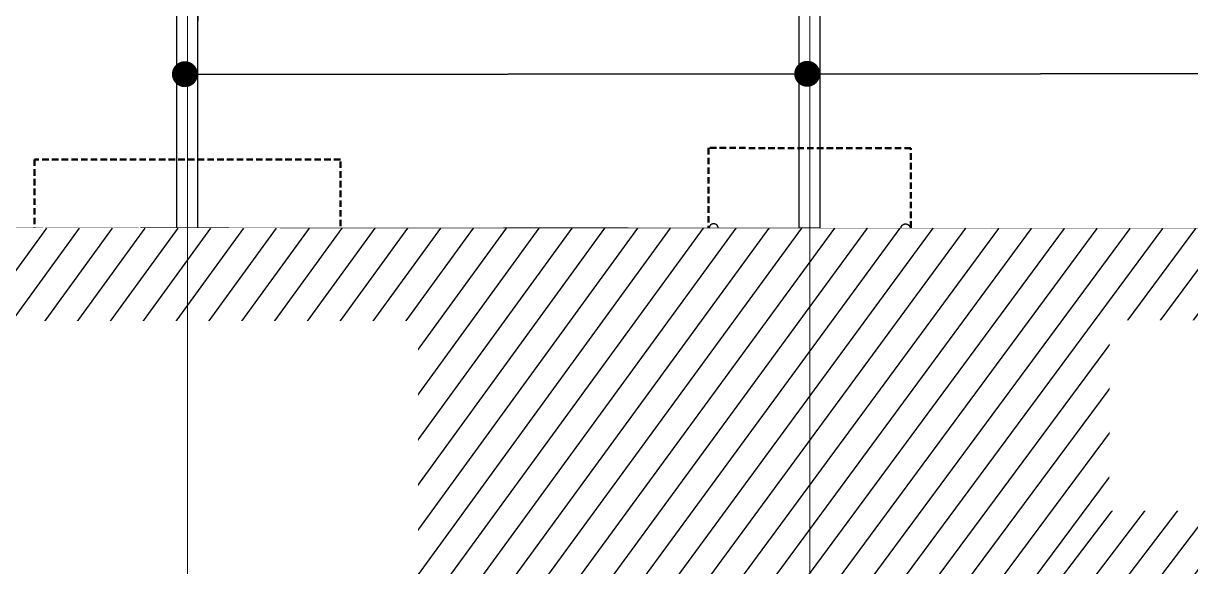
# Model space of a CAD drawing. Header units: centimetres. Extents: x -6122352 to 7132207, y -1694241 to 1947892.
# Drawn here: x 97244 to 108498, y -93231 to -87989 of the extents above; entities that cross this region are included whole.
import ezdxf
from ezdxf.xclip import XClip

# ---------------------------------------------------------------- set-up
doc = ezdxf.new("R2010")
doc.units = ezdxf.units.CM
doc.header["$MEASUREMENT"] = 0
doc.header["$XCLIPFRAME"] = 2
for name, pattern in [('DASHED2', [0.375, 0.25, -0.125]), ('XR-AR-END-SETTING OUT PLAN$0$23585-XR-AR-END-GROUND FLOOR$0$23261-XR-AR-SI-GF$0$HIDDEN', [0.375, 0.25, -0.125]), ('XR-AR-END-SETTING OUT PLAN$0$23585-XR-AR-END-GROUND FLOOR$0$945-4P-1-101-GROUND FLOOR PLAN$0$XR-MIDDLE-GROUND FLOOR PLAN$0$HIDDEN2', [0.1875, 0.125, -0.0625]), ('XR-AR-END-SETTING OUT PLAN$0$23585-XR-AR-END-GROUND FLOOR$0$XR-END-GROUND FLOOR PLAN$0$HIDDEN', [9.524999999999999, 6.35, -3.175]), ('XR-AR-END-SETTING OUT PLAN$0$23585-XR-AR-END-GROUND FLOOR$0$XR-END-GROUND FLOOR PLAN$0$HIDDEN2', [0.1875, 0.125, -0.0625]), ('XR-AR-MID-SETTING OUT FOR MASTER$0$23585-XR-AR-MID-GROUND FLOOR$0$945-4P-1-101-GROUND FLOOR PLAN$0$XR-MIDDLE-GROUND FLOOR PLAN$0$HIDDEN2', [0.1875, 0.125, -0.0625])]:
    doc.linetypes.add(name, pattern=pattern)
doc.layers.add('08-Compound Wall-4', color=7, linetype='Continuous', lineweight=25, true_color=0xff4405)
doc.layers.add('23585-XR-AR-DAMAC PLOT LIMITS$0$1-End units', color=7, linetype='Continuous', lineweight=5, true_color=0xf8991e)
for name, color, linetype, lineweight in [('23585-XR-AR-DAMAC PLOT LIMITS$0$1-Mid units', 41, 'Continuous', 5), ('@ Foundations', 4, 'DASHED2', 50), ('A-ANNO-TEXT', 3, 'Continuous', 25), ('XR-AR-END-SETTING OUT PLAN$0$23585-XR-AR-END-GROUND FLOOR$0$A-DOOR-FULL', 1, 'Continuous', 9), ('XR-AR-END-SETTING OUT PLAN$0$23585-XR-AR-END-GROUND FLOOR$0$A-FLOR-OVHD', 9, 'XR-AR-END-SETTING OUT PLAN$0$23585-XR-AR-END-GROUND FLOOR$0$23261-XR-AR-SI-GF$0$HIDDEN', 15), ('XR-AR-END-SETTING OUT PLAN$0$23585-XR-AR-END-GROUND FLOOR$0$A-GLAZ-SILL', 8, 'Continuous', 5), ('XR-AR-END-SETTING OUT PLAN$0$23585-XR-AR-END-GROUND FLOOR$0$A-GLAZ-WNDO', 232, 'Continuous', 9), ('XR-AR-END-SETTING OUT PLAN$0$23585-XR-AR-END-GROUND FLOOR$0$A-WALL', 7, 'Continuous', 30), ('XR-AR-END-SETTING OUT PLAN$0$23585-XR-AR-END-GROUND FLOOR$0$A-WALL-FNSH', 9, 'Continuous', 5), ('XR-AR-END-SETTING OUT PLAN$0$23585-XR-AR-END-GROUND FLOOR$0$S-COLS', 51, 'Continuous', 40), ('XR-AR-END-SETTING OUT PLAN$0$23585-XR-AR-END-GROUND FLOOR$0$S-COLS-PATT', 8, 'Continuous', 5), ('XR-AR-MID-SETTING OUT FOR MASTER$0$23585-XR-AR-MID-GROUND FLOOR$0$$A-GLAZ-WNDO', 232, 'Continuous', 9), ('XR-AR-MID-SETTING OUT FOR MASTER$0$23585-XR-AR-MID-GROUND FLOOR$0$A-DOOR-FULL', 1, 'Continuous', 9), ('XR-AR-MID-SETTING OUT FOR MASTER$0$23585-XR-AR-MID-GROUND FLOOR$0$A-FLOR-PATT', 8, 'Continuous', 5), ('XR-AR-MID-SETTING OUT FOR MASTER$0$23585-XR-AR-MID-GROUND FLOOR$0$A-GLAZ-SILL', 8, 'Continuous', 5), ('XR-AR-MID-SETTING OUT FOR MASTER$0$23585-XR-AR-MID-GROUND FLOOR$0$A-GLAZ-WNDO', 232, 'Continuous', 9), ('XR-AR-MID-SETTING OUT FOR MASTER$0$23585-XR-AR-MID-GROUND FLOOR$0$A-WALL', 7, 'Continuous', 30), ('XR-AR-MID-SETTING OUT FOR MASTER$0$23585-XR-AR-MID-GROUND FLOOR$0$S-COLS', 51, 'Continuous', 40)]:
    doc.layers.add(name, color=color, linetype=linetype, lineweight=lineweight)
for name, color, linetype in [('@MI-REF LAYER', 7, 'Continuous'), ('B_TH_4', 7, 'Continuous'), ('XR-AR-END-SETTING OUT PLAN$0$23585-XR-AR-END-GROUND FLOOR$0$A-Flor-Strs', 1, 'Continuous'), ('XR-AR-MID-SETTING OUT FOR MASTER$0$23585-XR-AR-MID-GROUND FLOOR$0$A-Flor-Strs', 1, 'Continuous'), ('XR-AR-MID-SETTING OUT FOR MASTER$0$23585-XR-AR-MID-GROUND FLOOR$0$GS-HATCH-FLOOR TILE', 251, 'Continuous')]:
    doc.layers.add(name, color=color, linetype=linetype)

# ---------------------------------------------------------------- blocks, each defined once
blk = doc.blocks.new('23585-XR-AR-DAMAC PLOT LIMITS')
at = {"layer": '23585-XR-AR-DAMAC PLOT LIMITS$0$1-End units', "color": 251, "true_color": 0x636466}
blk.add_lwpolyline([(496532.2525000004, 2768889.715299999), (496514.5576999998, 2768905.929099999), (496520.7389000002, 2768912.6753), (496538.4338999996, 2768896.4615), (496534.3805, 2768892.037699999)], close=True, dxfattribs=at)
at = {"layer": '23585-XR-AR-DAMAC PLOT LIMITS$0$1-Mid units', "color": 251, "true_color": 0x636466}
for points in [[(496542.4874999998, 2768900.885299999), (496524.7922999999, 2768917.099099999), (496528.8459000001, 2768921.522700001), (496546.5409000004, 2768905.3091)], [(496538.4338999996, 2768896.4615), (496520.7389000002, 2768912.6753), (496524.7922999999, 2768917.099099999), (496542.4874999998, 2768900.885299999)]]:
    blk.add_lwpolyline(points, close=True, dxfattribs=at)
blk = doc.blocks.new('A$Cf093b529')
at = {"layer": 'A-ANNO-TEXT'}
blk.add_blockref('23585-XR-AR-DAMAC PLOT LIMITS', (-495391.9901121984, -2768603.441896566), dxfattribs=at)
blk = doc.blocks.new('XR-AR-END-SETTING OUT PLAN$0$23585-XR-AR-END-GROUND FLOOR$0$XR-END-GROUND FLOOR PLAN$0$A$C69996ABC')
at = {"layer": 'XR-AR-END-SETTING OUT PLAN$0$23585-XR-AR-END-GROUND FLOOR$0$A-GLAZ-SILL'}
blk.add_line((0.2499999770720933, 0.9999993968456202), (0.249999977072207, 0.0999993968456252), dxfattribs=at)
at = {"layer": 'XR-AR-END-SETTING OUT PLAN$0$23585-XR-AR-END-GROUND FLOOR$0$A-GLAZ-WNDO'}
for p, q in [((-2.292778056300904e-08, 0.9999993968456202), (-2.292778056300904e-08, 0.9499993968456231)), ((0.2499999770720933, 0.9999993968456202), (-2.292778056300904e-08, 0.9999993968456202)), ((-2.292778056300904e-08, 0.9499993968456231), (0.1499999770722127, 0.9499993968456231)), ((-2.292778056300904e-08, 0.9499993968456231), (-2.292778056300904e-08, 0.1499993968456224)), ((0.1499999770722127, 0.9499993968456231), (0.1499999770722127, 0.9999993968456202)), ((0.1499999770722109, 0.999999396845622), (0.1499999770722127, 0.09999939684562342)), ((0.1499999770722127, 0.1499993968456224), (-2.292778056300904e-08, 0.1499993968456224)), ((-2.292787470992153e-08, 0.09999939684561099), (-2.292787470992153e-08, 0.1499993968456099)), ((0.1499999770722127, 0.0999993968456252), (0.1499999770722127, 0.1499993968456224)), ((0.249999977072207, 0.0999993968456252), (-2.292778056300904e-08, 0.0999993968456252))]:
    blk.add_line(p, q, dxfattribs=at)
blk.add_lwpolyline([(-2.292779299750691e-08, 0.9499993968456231), (-2.292779299750691e-08, 0.1499993968456224), (0.04999997707220416, 0.1499993968456224), (0.04999997707220416, 0.9499993968456231)], close=True, dxfattribs=at)
blk.add_lwpolyline([(0.04999997707215442, 0.0999993968456181), (-2.292784451185526e-08, 0.0999993968456181)], dxfattribs=at)
blk = doc.blocks.new('*U129')
for points in [[(91, -5.684341886080801e-14), (41, -5.684341886080801e-14), (41, 1021), (91, 1021)], [(0, 0), (38, -5.684341886080801e-14), (38, -50), (50, -50), (50, -122.2222222027232), (0, -122.2222222027232)], [(1100, 2.842170943040401e-14), (1062, -2.842170943040401e-14), (1062, -49.99999999999997), (1050, -49.99999999999997), (1050, -122.2222222027231), (1100, -122.2222222027231)]]:
    blk.add_lwpolyline(points, close=True)
at = {"color": 8, "linetype": 'XR-AR-END-SETTING OUT PLAN$0$23585-XR-AR-END-GROUND FLOOR$0$XR-END-GROUND FLOOR PLAN$0$HIDDEN2'}
blk.add_arc((41, -5.684341886080801e-14), 1021, 1.594950045944486e-15, 90, dxfattribs=at)
at = {"layer": 'XR-AR-END-SETTING OUT PLAN$0$23585-XR-AR-END-GROUND FLOOR$0$A-GLAZ-SILL', "linetype": 'XR-AR-END-SETTING OUT PLAN$0$23585-XR-AR-END-GROUND FLOOR$0$945-4P-1-101-GROUND FLOOR PLAN$0$XR-MIDDLE-GROUND FLOOR PLAN$0$HIDDEN2', "ltscale": 3}
blk.add_lwpolyline([(0, 0), (1100, 0), (1100, -122.2222222027231), (0, -122.2222222027231)], close=True, dxfattribs=at)
blk = doc.blocks.new('XR-AR-END-SETTING OUT PLAN$0$23585-XR-AR-END-GROUND FLOOR$0$A$C75a8815d')
at = {"layer": 'XR-AR-END-SETTING OUT PLAN$0$23585-XR-AR-END-GROUND FLOOR$0$S-COLS', "color": 252, "lineweight": 30}
for points in [[(6049.942233800888, 3656.816101551056), (6049.942234039307, 2256.816101551056), (6249.942233562469, 2256.816101074219), (6249.942234039307, 3656.816101551056)], [(6049.980292320251, 1200.000025510788), (6049.980292320251, 2.503395080566406e-05), (6249.980292320251, 2.574920654296875e-05), (6249.98029255867, 1200.000025510788)]]:
    blk.add_lwpolyline(points, close=True, dxfattribs=at)
blk = doc.blocks.new('XR-AR-END-SETTING OUT PLAN')
at = {"layer": '08-Compound Wall-4', "ltscale": 100}
blk.add_lwpolyline([(9050.103267982602, 5499.998775005341), (9050.09251640737, 1499.998362064362), (9250.094742581248, 1499.998362064362), (9250.109640672803, 5500)], dxfattribs=at)
at = {"layer": 'XR-AR-END-SETTING OUT PLAN$0$23585-XR-AR-END-GROUND FLOOR$0$A-FLOR-OVHD', "color": 8, "ltscale": 5}
blk.add_lwpolyline([(8549.788042202592, 7912.670323371887), (9049.957647934556, 7912.670322418213), (9049.952654078603, 7412.671722888947), (8549.783047452569, 7412.671722888947)], close=True, dxfattribs=at)
for points in [[(9049.957647934556, 7912.670322418213), (8549.783047452569, 7412.671722888947)], [(8549.788042202592, 7912.670323371887), (9049.952654078603, 7412.671722888947)], [(8850.100989177823, 5750.000926971436), (9050.100988641381, 6550.001236915588)], [(8850.100989356637, 6550.001235961914), (9050.100988820195, 5750.000613689423)]]:
    blk.add_lwpolyline(points, dxfattribs=at)
at = {"layer": 'XR-AR-END-SETTING OUT PLAN$0$23585-XR-AR-END-GROUND FLOOR$0$A-Flor-Strs', "color": 8, "linetype": 'XR-AR-END-SETTING OUT PLAN$0$23585-XR-AR-END-GROUND FLOOR$0$XR-END-GROUND FLOOR PLAN$0$HIDDEN', "ltscale": 0.1}
for p, q in [((7950.101679638028, 11508.51154327393), (7950.101679220796, 8109.998775959015)), ((7950.101679220796, 8209.998776435852), (9050.101679340005, 8209.998775959015)), ((7950.101679578424, 8159.998775959015), (9050.101679757237, 8159.998775959015)), ((7950.101679697633, 8109.998775482178), (9050.101679220796, 8109.998776435852))]:
    blk.add_line(p, q, dxfattribs=at)
at = {"layer": 'XR-AR-END-SETTING OUT PLAN$0$23585-XR-AR-END-GROUND FLOOR$0$A-WALL', "color": 8}
for p, q in [((8100.103449121118, 6650.001530170441), (9250.102083936334, 6650.001235961914)), ((8100.103448942304, 6649.995383739471), (8100.103448823094, 6549.995381832123)), ((8750.100989356637, 5750.00088596344), (8750.10135139525, 6650.001235485077)), ((9250.102083936334, 6650.001235961914), (9250.10342015326, 5500.000282287598)), ((8100.103448823094, 6549.995381832123), (8750.10098965466, 6549.995383262634)), ((8700.105231657624, 5750.00093126297), (8750.100989356637, 5750.00088596344)), ((8700.105231955647, 5500.000931739807), (8700.105231657624, 5750.00093126297)), ((9250.10342015326, 5500.000282287598), (8700.105231955647, 5500.000931739807)), ((9050.103268936276, 5500.000613689423), (9050.103544667363, 5500.000606536865))]:
    blk.add_line(p, q, dxfattribs=at)
for points in [[(9250.102083459496, 6650.001490592957), (9050.100989297032, 6650.001235485077), (9050.10098965466, 8750.000639915466), (6850.11106570065, 8750.002635478973), (6850.111066058278, 8700.0026679039), (6750.111065879464, 8700.002668380737), (6750.111065879464, 8750.000871658325), (6650.111065939069, 8750.000871658325), (6650.111065283418, 8850.002022743225), (6950.111065164208, 8850.002250671387), (6950.111065879464, 8899.99970960617), (7050.111065879464, 8899.99970817566), (7050.11106570065, 8850.002797603607), (9050.099628582597, 8850.000640392303), (9050.10098899901, 10349.9981546402), (7050.11106581986, 10349.99975156784), (7050.111065998673, 9799.999710083008), (6950.11106570065, 9799.999708652496), (6950.112433806062, 10550.00580835342), (7050.108891561627, 10550.00580835342), (7050.104876235127, 10449.99988079071), (9050.099116638303, 10449.9981546402), (9049.948119357228, 19523.36598014832), (9249.950268521905, 19523.36597967148)], [(3250.129348710179, 5499.998108386993), (7760.105232134461, 5500.00174665451), (7760.105232253671, 5750.00045633316), (3250.129348531365, 5749.997789859772)]]:
    blk.add_lwpolyline(points, close=True, dxfattribs=at)
blk.add_lwpolyline([(9050.100989297032, 5750.000905513763), (8850.100989177823, 5750.000926971436), (8850.100989356637, 6550.001235961914), (9050.100988641381, 6550.001236915588), (9050.100989297032, 5750.000905513763)], dxfattribs=at)
at = {"layer": 'XR-AR-END-SETTING OUT PLAN$0$23585-XR-AR-END-GROUND FLOOR$0$A-WALL-FNSH', "color": 8}
for p, q in [((9030.101671114564, 8730.002635002136), (6870.111066117883, 8730.002635478973)), ((9030.100997403264, 6670.001235961914), (9030.101671114564, 8730.002635002136)), ((8080.103449121118, 6670.001235485077), (9030.100997403264, 6670.001235961914)), ((8080.103449121118, 6670.001235485077), (8080.103449121118, 6529.995382785797)), ((8080.103449121118, 6529.995382785797), (8730.100987806916, 6529.995383262634)), ((8730.100989297032, 5770.000855922699), (8730.100987806916, 6529.995383262634)), ((8680.105232074857, 5770.000784397125), (8730.100989297032, 5770.000855922699)), ((8680.105231896043, 5650.000813007355), (8680.105232074857, 5770.000784397125))]:
    blk.add_line(p, q, dxfattribs=at)
blk.add_lwpolyline([(6850.11106570065, 7800.002666950226), (6870.111065641046, 7800.002668380737), (6870.111066237092, 7770.002596378326), (7470.109485939145, 7770.002596378326), (7470.10947497189, 5770.000277042389), (7780.105232134461, 5770.001747131348), (7780.105232253671, 5650.000813484192)], dxfattribs=at)
at = {"color": 8, "xscale": 1000.000000000054, "yscale": 1000.000000000054, "zscale": 1000.000000000054, "rotation": 90}
blk.add_blockref('XR-AR-END-SETTING OUT PLAN$0$23585-XR-AR-END-GROUND FLOOR$0$XR-END-GROUND FLOOR PLAN$0$A$C69996ABC', (8780.104629173875, 5500.000836372375), dxfattribs=at)
at = {"layer": 'XR-AR-END-SETTING OUT PLAN$0$23585-XR-AR-END-GROUND FLOOR$0$A-DOOR-FULL', "color": 8, "xscale": 0.8181818181818152, "yscale": 0.8181818181818152, "zscale": 0.8181818181818152, "rotation": 270}
blk.add_blockref('*U129', (6850.111066058278, 8700.0026679039), dxfattribs=at)
at = {"layer": 'XR-AR-END-SETTING OUT PLAN$0$23585-XR-AR-END-GROUND FLOOR$0$S-COLS-PATT', "color": 8}
blk.add_blockref('XR-AR-END-SETTING OUT PLAN$0$23585-XR-AR-END-GROUND FLOOR$0$A$C75a8815d', (3000.129344239831, 5499.998310089111), dxfattribs=at)
blk = doc.blocks.new('END UNIT')
at = {"xscale": 0.001, "yscale": 0.001, "zscale": 0.001}
blk.add_blockref('XR-AR-END-SETTING OUT PLAN', (-9.150201729830158, 0), dxfattribs=at)
blk = doc.blocks.new('XR-AR-MID-SETTING OUT FOR MASTER$0$23585-XR-AR-MID-GROUND FLOOR$0$945-4P-1-101-GROUND FLOOR PLAN$0$XR-MIDDLE-CAR PARK HATCH')
at = {"layer": 'XR-AR-MID-SETTING OUT FOR MASTER$0$23585-XR-AR-MID-GROUND FLOOR$0$A-FLOR-PATT'}
blk.add_lwpolyline([(9250.002853021142, 100.0129149327577), (9249.99679574091, 5500.000000009181), (15050.00005108526, 5502.664669244065), (15050.00005108526, 100.450321876061)], close=True, dxfattribs=at)
blk = doc.blocks.new('XR-AR-MID-SETTING OUT FOR MASTER$0$23585-XR-AR-MID-GROUND FLOOR$0$945-4P-1-101-GROUND FLOOR PLAN$0$XR-MIDDLE-GROUND FLOOR PLAN$0$A$C70344426')
at = {"layer": 'XR-AR-MID-SETTING OUT FOR MASTER$0$23585-XR-AR-MID-GROUND FLOOR$0$A-GLAZ-SILL'}
blk.add_line((0.2499999770719823, 2.649999396845162), (0.2499999770722034, -6.03154830969288e-07), dxfattribs=at)
at = {"layer": 'XR-AR-MID-SETTING OUT FOR MASTER$0$23585-XR-AR-MID-GROUND FLOOR$0$A-GLAZ-WNDO'}
for p, q in [((-2.292779743839901e-08, 2.649999396845162), (-2.292779743839901e-08, 2.599999396845165)), ((-2.292779743839901e-08, 2.649999396845162), (0.2499999770719823, 2.649999396845162)), ((-2.292779743839901e-08, 2.599999396845165), (0.14999997707221, 2.599999396845165)), ((0.14999997707221, 2.599999396845165), (0.14999997707221, 2.649999396845162)), ((0.14999997707221, 2.599999396845165), (0.1499999770722091, -6.031548327456449e-07)), ((-2.29277832275443e-08, 1.799999396845166), (-2.29277832275443e-08, 1.749999396845167)), ((0.14999997707221, 1.799999396845166), (-2.29277832275443e-08, 1.799999396845166)), ((-2.29277832275443e-08, 1.749999396845167), (0.14999997707221, 1.749999396845167)), ((0.14999997707221, 1.749999396845167), (0.14999997707221, 1.799999396845166)), ((-2.29277832275443e-08, 0.8999993968451641), (-2.292778233936588e-08, 0.8499993968451669)), ((0.14999997707221, 0.8999993968451641), (-2.29277832275443e-08, 0.8999993968451641)), ((-2.292778233936588e-08, 0.8499993968451669), (0.14999997707221, 0.8499993968451669)), ((-2.292778233936588e-08, 0.8499993968451669), (-2.292778233936588e-08, 0.04999939684516619)), ((0.14999997707221, 0.8499993968451669), (0.14999997707221, 0.8999993968451641)), ((0.1499999770722091, 0.04999939684516619), (-2.292778233936588e-08, 0.04999939684516619)), ((-2.29278782626352e-08, -6.031548451801427e-07), (-2.29278782626352e-08, 0.04999939684515198)), ((0.1499999770722091, -6.03154830969288e-07), (0.1499999770722091, 0.04999939684516619)), ((0.2499999770722034, -6.03154830969288e-07), (-2.292778233936588e-08, -6.03154830969288e-07))]:
    blk.add_line(p, q, dxfattribs=at)
blk.add_lwpolyline([(0.04999997707220061, 1.799999396845166), (0.04999997707219972, 2.599999396845165), (-2.292779743839901e-08, 2.599999396845165), (-2.292779566204217e-08, 0.8999993968451641), (0.0499999770722015, 0.8999993968451641), (0.04999997707220061, 1.749999396845167)], dxfattribs=at)
blk.add_lwpolyline([(-2.292779566204217e-08, 0.8499993968451669), (-2.292779655022059e-08, 0.04999939684516619), (0.04999997707220061, 0.04999939684516619), (0.0499999770722015, 0.8499993968451669)], close=True, dxfattribs=at)
blk = doc.blocks.new('*U28')
for points in [[(0, 69.99999979828543), (38, 69.99999979828549), (38, 119.9999997982854), (50, 119.9999997982854), (50, 179.9999998655237), (0, 179.9999998655237)], [(1100, 69.9999997982854), (1062, 69.99999979828546), (1062, 119.9999997982854), (1050, 119.9999997982854), (1050, 179.9999998655236), (1100, 179.9999998655236)], [(91, 69.99999979828549), (41, 69.99999979828549), (41, -951.0000002017147), (91, -951.0000002017147)]]:
    blk.add_lwpolyline(points, close=True)
at = {"color": 8, "linetype": 'XR-AR-MID-SETTING OUT FOR MASTER$0$23585-XR-AR-MID-GROUND FLOOR$0$945-4P-1-101-GROUND FLOOR PLAN$0$XR-MIDDLE-GROUND FLOOR PLAN$0$HIDDEN2'}
blk.add_arc((41, 69.99999979828549), 1021, 270, 0, dxfattribs=at)
at = {"layer": 'XR-AR-MID-SETTING OUT FOR MASTER$0$23585-XR-AR-MID-GROUND FLOOR$0$A-GLAZ-SILL', "linetype": 'XR-AR-MID-SETTING OUT FOR MASTER$0$23585-XR-AR-MID-GROUND FLOOR$0$945-4P-1-101-GROUND FLOOR PLAN$0$XR-MIDDLE-GROUND FLOOR PLAN$0$HIDDEN2', "ltscale": 3}
blk.add_lwpolyline([(0, 69.99999979828543), (1100, 69.99999979828543), (1100, 179.9999998655236), (0, 179.9999998655236)], close=True, dxfattribs=at)
blk = doc.blocks.new('*U26')
at = {"color": 0, "linetype": 'ByBlock'}
blk.add_line((0, 300.373844656252), (0, 0), dxfattribs=at)
at = {"color": 0, "linetype": 'ByBlock', "const_width": 15.00000006679886}
blk.add_lwpolyline([(194.8557167125982, 187.8738441410269), (0, 300.373844656252), (-194.8557167125982, 187.8738441410269)], dxfattribs=at)
blk.add_circle((0, 0), 45.00000020605512)
blk = doc.blocks.new('XR-AR-MID-SETTING OUT FOR MASTER$0$23585-XR-AR-MID-GROUND FLOOR$0$A$C08698786')
at = {"layer": 'XR-AR-MID-SETTING OUT FOR MASTER$0$23585-XR-AR-MID-GROUND FLOOR$0$S-COLS', "color": 252, "lineweight": 30}
for points in [[(-100.029412984848, 9156.81441116333), (-100.029412984848, 7756.814410686493), (99.97058701515198, 7756.81441116333), (99.97058701515198, 9156.814410686493)], [(-99.99135446548462, 6699.998335123062), (-99.99135446548462, 5499.998335123062), (100.0086455345154, 5499.998334884644), (100.0086455345154, 6699.998334646225)], [(5900.001601219177, 6500), (5900.001601219177, 5499.999999523163), (6100.001601219177, 5500), (6100.001601219177, 6499.999999523163)]]:
    blk.add_lwpolyline(points, close=True, dxfattribs=at)
blk = doc.blocks.new('XR-AR-MID-SETTING OUT FOR MASTER')
at = {"layer": 'XR-AR-MID-SETTING OUT FOR MASTER$0$23585-XR-AR-MID-GROUND FLOOR$0$A-Flor-Strs', "color": 8}
for p, q in [((5900.008223325014, 5802.664086818695), (4249.995741575956, 5802.666512012482)), ((5900.008222848177, 5502.664668560028), (4249.999916404486, 5502.666511535645))]:
    blk.add_line(p, q, dxfattribs=at)
at = {"layer": 'XR-AR-MID-SETTING OUT FOR MASTER$0$23585-XR-AR-MID-GROUND FLOOR$0$A-WALL', "color": 8}
for points in [[(99.99999931454659, 19472.65428209305), (-99.99999925494194, 19472.65428256989), (-99.998236566782, 5500.00000667572), (100.0017631351948, 5500.000006198883), (99.9995484650135, 8850.141927242279), (1100.048611491919, 8850.10940027237), (1100.048611015081, 8950.109399795532), (100.03925588727, 8950.072475910187), (100.0088088810444, 10949.9982419014), (2099.951952844858, 10949.99824142456), (2099.998660355806, 9950.143901348114), (2199.988806992769, 9950.143900871277), (2200.057162195444, 11149.97698402405), (2100.075846284628, 11149.97698354721), (2100.039519578218, 11049.97698402405), (100.0088088810444, 11049.99824142456)], [(5899.999999791384, 19472.65428161621), (6099.999999731779, 19472.65428209305), (6100.001724034548, 5500.167464256287), (5900.001724511385, 5500.167624473572), (5900.00086197257, 14852.65960931778), (5500.076263397932, 14852.66031265259), (5500.0762629807, 14952.66031169891), (5900.000431150198, 14952.65961027145)], [(4249.99788531661, 5499.997992992401), (3049.999798089266, 5499.998546600342), (3049.999915927649, 5749.998607635498), (4000.1953599751, 5749.998309612274), (4000.194991916418, 8849.999089241028), (3300.031373769045, 8849.999089241028), (3300.03137382865, 8950.028236865997), (3399.980282574892, 8950.188519954681), (3400.07691988349, 9927.598960876465), (3649.996516317129, 9927.59895992279), (3650.010299950838, 9100.016639709473), (4249.999546438456, 9099.986570835114)], [(99.9999164044857, 5750.000005722046), (399.9999158680439, 5750.00000667572), (399.9998005926609, 5499.999855995178), (99.99991658329964, 5500.000007152557)]]:
    blk.add_lwpolyline(points, close=True, dxfattribs=at)
at = {"layer": '08-Compound Wall-4', "ltscale": 100}
blk.add_blockref('XR-AR-MID-SETTING OUT FOR MASTER$0$23585-XR-AR-MID-GROUND FLOOR$0$945-4P-1-101-GROUND FLOOR PLAN$0$XR-MIDDLE-CAR PARK HATCH', (-9150.000085264444, 0.1875896453857422), dxfattribs=at)
at = {"layer": 'XR-AR-MID-SETTING OUT FOR MASTER$0$23585-XR-AR-MID-GROUND FLOOR$0$$A-GLAZ-WNDO', "color": 8, "xscale": -1000.000000000001, "yscale": 1000.000000000001, "zscale": 1000.000000000001, "rotation": 270}
blk.add_blockref('XR-AR-MID-SETTING OUT FOR MASTER$0$23585-XR-AR-MID-GROUND FLOOR$0$945-4P-1-101-GROUND FLOOR PLAN$0$XR-MIDDLE-GROUND FLOOR PLAN$0$A$C70344426', (400.0005185902119, 5499.999113082886), dxfattribs=at)
at = {"layer": 'XR-AR-MID-SETTING OUT FOR MASTER$0$23585-XR-AR-MID-GROUND FLOOR$0$A-DOOR-FULL', "color": 8, "xscale": -0.909090909090913, "yscale": 0.909090909090913, "zscale": 0.909090909090913}
blk.add_blockref('*U28', (3300.031373530626, 8786.391873836517), dxfattribs=at)
at = {"layer": 'XR-AR-MID-SETTING OUT FOR MASTER$0$23585-XR-AR-MID-GROUND FLOOR$0$A-Flor-Strs', "color": 8}
blk.add_blockref('*U26', (5075.001124709845, 5502.291454792023), dxfattribs=at)
at = {"layer": 'XR-AR-MID-SETTING OUT FOR MASTER$0$23585-XR-AR-MID-GROUND FLOOR$0$GS-HATCH-FLOOR TILE', "color": 8}
blk.add_blockref('XR-AR-MID-SETTING OUT FOR MASTER$0$23585-XR-AR-MID-GROUND FLOOR$0$A$C08698786', (-1.490116119384766e-07, 0), dxfattribs=at)
blk = doc.blocks.new('MID UNIT')
at = {"xscale": 0.001, "yscale": 0.001, "zscale": 0.001}
blk.add_blockref('XR-AR-MID-SETTING OUT FOR MASTER', (0, 0), dxfattribs=at)
blk = doc.blocks.new('TH_4')
at = {"xscale": -1}
blk.add_blockref('END UNIT', (495826.3053798428, 2769130.514097063), dxfattribs=at)
blk.add_blockref('MID UNIT', (495826.3053798475, 2769130.514097063), dxfattribs=at)
blk.add_blockref('MID UNIT', (495814.3053798428, 2769130.514097063))
blk = doc.blocks.new('A$C780da55d')
at = {"layer": 'B_TH_4', "xscale": 1.000039159572381, "yscale": 1.000039159572381, "zscale": 1.000039159572381}
blk.add_blockref('TH_4', (-495814.0704651335, -2769239.302089663), dxfattribs=at)
blk = doc.blocks.new('A$C4abd1289')
at = {"layer": '08-Compound Wall-4', "ltscale": 100}
for points in [[(0, 0), (200.0021820068359, 4.76837158203125e-07), (199.8981691896915, -4950.000262379646), (-0.1040131151676178, -4950.000261902809)], [(5999.999999701977, 4.76837158203125e-07), (6200.002182662487, -4.76837158203125e-07), (6199.898169249296, -4950.000262379646), (5999.895986706018, -4950.000261902809)]]:
    blk.add_lwpolyline(points, close=True, dxfattribs=at)
blk = doc.blocks.new('23585-XR-AR-MALDIVE-2$0$TH_4')
blk.add_blockref('A$C780da55d', (495794.655359471, 2769130.864096801))
at = {"layer": '@ Foundations', "linetype": 'DASHED2', "ltscale": 0.25}
for points in [[(495827.7803024774, 2769140.401759291), (495824.8303024773, 2769140.401759291), (495824.8303024773, 2769135.35175929), (495827.7803024774, 2769135.35175929)], [(495819.3304024774, 2769135.239815211), (495821.2804024774, 2769135.239815211), (495821.2804024774, 2769137.789815211), (495819.3304024774, 2769137.789815211)]]:
    blk.add_lwpolyline(points, close=True, dxfattribs=at)
at = {"color": 10, "xscale": 0.001000007223668515, "yscale": 0.001000007223668515, "zscale": 0.001000007223668515}
blk.add_blockref('A$C4abd1289', (495814.2064463163, 2769136.014128294), dxfattribs=at)
blk = doc.blocks.new('_Dot')
at = {"color": 0, "linetype": 'ByBlock', "lineweight": -2}
blk.add_line((-0.5, 0), (-1, 0), dxfattribs=at)
at = {"color": 0, "linetype": 'ByBlock', "const_width": 0.5}
blk.add_lwpolyline([(-0.25, 0, 1), (0.25, 0, 1)], format="xyb", close=True, dxfattribs=at)

msp = doc.modelspace()

# ---------------------------------------------------------------- block references
at = {"layer": '@MI-REF LAYER'}
ref = msp.add_blockref('23585-XR-AR-MALDIVE-2$0$TH_4', (496417964.9591807, 2768957759.234045), dxfattribs=dict(at, xscale=1000, yscale=1000, zscale=1000, rotation=179.9898026793493))
XClip(ref).set_block_clipping_path([(495835.3952632253, 2769130.5143983634), (495835.3955449336, 2769154.454259045), (495832.31072781887, 2769154.454277743), (495826.31069717463, 2769154.4542400045), (495820.3105747942, 2769154.45435022), (495814.30548654683, 2769154.454312696), (495808.3105498841, 2769154.4542752365), (495802.31054505054, 2769154.4543360225), (495793.35712816194, 2769154.454291232), (495793.3583734059, 2769130.514380163)])

# ---------------------------------------------------------------- next in the draw order: linework, layer by layer
at = {"layer": '@MI-REF LAYER', "linetype": 'DASHED2', "extrusion": (-1.092212975383845e-12, -6.924064919936373e-09, 1), "elevation": 20.83457458909205}
msp.add_lwpolyline([(98801.3498738181, -88480.1988831113), (109306.1119519462, -88473.6166357867), (109812.0359820989, -89210.26790820494)], dxfattribs=at)
at = {"layer": '@MI-REF LAYER', "const_width": 5.000000000000002}
msp.add_lwpolyline([(92675.4538232604, -89964.51177521618), (92671.27349824559, -104238.3423609368), (98921.51899553371, -104239.4547581458), (98921.43785492248, -103938.8251073431), (122722.8712224877, -103943.0612112809), (122722.6830709629, -104243.6908133628), (128972.9285688721, -104244.8032133181), (128976.4423090391, -89970.86702887056), (92675.4538232604, -89964.51177521618)], close=True, dxfattribs=at)

# ---------------------------------------------------------------- next in the draw order: block references
at = {"layer": '@MI-REF LAYER', "extrusion": (-1.092212975385116e-12, -6.924064919936372e-09, 1), "xscale": 250, "yscale": 250, "zscale": 250, "rotation": 180.035837105553}
for p in [(98801.34987377879, -88480.19888306838, 20.83457963211135), (104801.355413321, -88476.43425078904, 20.83457966473119)]:
    msp.add_blockref('_Dot', p, dxfattribs=at)

# ---------------------------------------------------------------- next in the draw order: wipeouts: each hides what was drawn before it
msp.add_wipeout([(128972.78564538565, -89970.97193029997), (92671.79725608348, -89964.10626118808), (92671.27349813687, -104238.34236081815), (98921.51899559154, -104239.45475805369), (98921.43785482732, -103938.82510741167), (122722.87122257455, -103943.06121123041), (122722.68307110868, -104243.69081319368), (128972.92857313139, -104244.77546120252)]).dxf.layer = '@MI-REF LAYER'

# ---------------------------------------------------------------- next in the draw order: hatches: boundary and pattern name
at = {"layer": '@MI-REF LAYER'}
h = msp.add_hatch(dxfattribs=at)
h.set_pattern_fill('ANSI31', color=256, scale=1999.999998458916, angle=6.722712845868625)
h.set_pattern_definition([(51.72271284586864, (-2377388365.755942, -1504087993.217153), (-196.2554993275065, 154.8669715833345), [])])
h.paths.add_polyline_path([(122722.8712224877, -103943.0612112809), (122722.6830714242, -104243.690813177), (128972.9285688721, -104244.8032133181), (128972.7856444257, -89970.97758180392), (92671.79715864702, -89964.62232814953), (92669.09752416589, -104238.4531772758), (98917.7768105872, -104239.5814400986), (98902.33546063656, -103927.5114286937)])

# ---------------------------------------------------------------- next in the draw order: wipeouts: each hides what was drawn before it
at = {"color": 10}
for points in [[(101048.6847362456, -90861.78170836571), (93862.96108220889, -90860.54771555208), (93862.39410571942, -94162.1365860398), (101048.11776014976, -94163.37057765777), (101048.68473589252, -90861.78170866965)], [(107715.59650637263, -90855.79244251283), (112215.59643991644, -90856.56753823778), (112215.28016405807, -92692.77901671495), (107715.28023046946, -92692.00392094108), (107715.59650532118, -90855.7924429362)]]:
    msp.add_wipeout(points, dxfattribs=at).dxf.layer = '@MI-REF LAYER'

# ---------------------------------------------------------------- next in the draw order: block references
at = {"layer": '@MI-REF LAYER', "xscale": 1000, "yscale": 1000, "zscale": 1000, "rotation": 312.4882903633292}
msp.add_blockref('A$Cf093b529', (-891608.7329339073, 539022.7201118186), dxfattribs=at)

doc.saveas('drawing.dxf')
